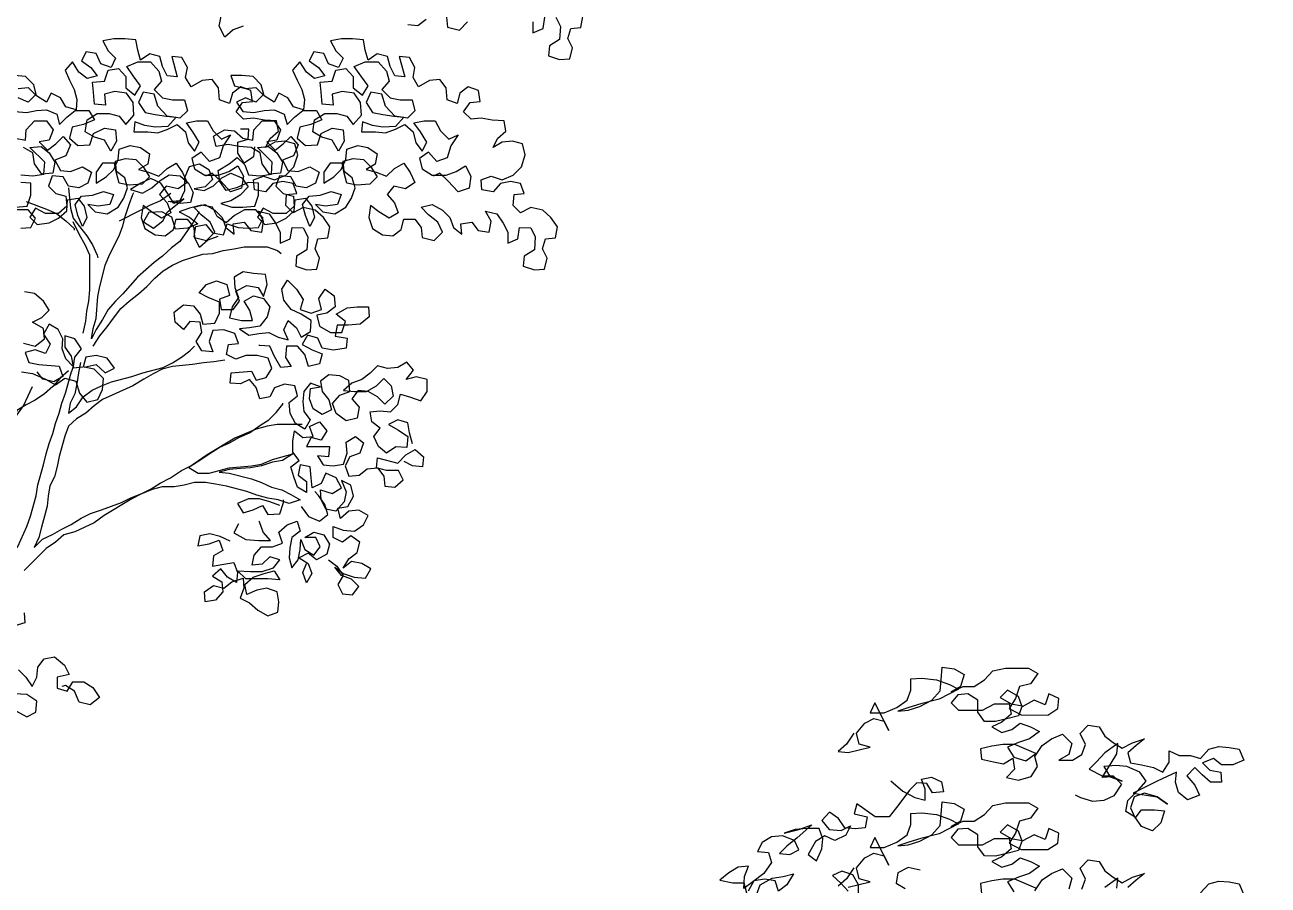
# Model space of a CAD drawing. Header units: inches. Extents: x 350994 to 353538, y 1581369 to 1583842.
# Drawn here: x 351500.282 to 351502.484, y 1583578.015 to 1583579.538 of the extents above; entities that cross this region are included whole.
import ezdxf

# ---------------------------------------------------------------- set-up
doc = ezdxf.new("R2010")
doc.units = ezdxf.units.IN
doc.header["$MEASUREMENT"] = 0
doc.linetypes.add('1', pattern=[0])
doc.layers.add('FOREST', color=96, linetype='Continuous')
doc.layers.add('TREE', color=81, linetype='1')

# ---------------------------------------------------------------- blocks, each defined once
blk = doc.blocks.new('TREE_4')
at = {"color": 94}
for points in [[(-470, 8776.1), (-493.2, 8741.5), (-519.3, 8718.4), (-487.5, 8715.4), (-418, 8732.7), (-452.7, 8741.4), (-461.4, 8776.1), (-435.3, 8807.9), (-406.4, 8822.4), (-374.6, 8813.6), (-360.2, 8784.7), (-403.5, 8871.5), (-417.9, 8839.7), (-374.6, 8839.7), (-334.1, 8857), (-302.3, 8880.1), (-290.7, 8911.9), (-290.6, 8946.6), (-255.9, 8949.4), (-209.7, 8943.6), (-169.2, 8929.1), (-140.3, 8914.6), (-201.1, 8882.9), (-258.9, 8868.5), (-296.5, 8856.9), (-331.2, 8845.4), (-299.4, 8848.3), (-261.8, 8859.8), (-224.2, 8880), (-198.1, 8908.9), (-195.2, 8943.6), (-192.3, 8984.1), (-154.7, 8978.3), (-122.9, 8960.9), (-134.5, 8923.3), (-163.5, 8906), (-125.8, 8923.3), (-91.2, 8923.3), (-59.3, 8943.5), (-33.3, 8972.4), (7.2, 8981), (79.5, 8980.9), (108.4, 8963.6), (85.2, 8931.8), (50.5, 8923.1), (38.9, 8885.6), (18.7, 8853.8), (56.2, 8833.5), (140.1, 8833.4), (171.9, 8853.6), (174.8, 8885.4), (143, 8899.9), (131.4, 8865.2), (96.7, 8879.7), (59.1, 8859.5), (47.6, 8891.3), (12.9, 8911.6), (-10.2, 8888.5), (24.4, 8868.2), (59.1, 8862.4), (47.5, 8830.6), (15.7, 8822), (-24.8, 8813.3), (-59.4, 8813.4), (-79.7, 8842.3), (-79.6, 8879.9), (-111.4, 8900.1), (-143.2, 8897.3), (-163.5, 8871.3), (-140.4, 8848.1), (-65.2, 8848.1), (-27.6, 8868.3), (18.7, 8868.2), (24.4, 8836.4), (-4.5, 8810.4), (-36.3, 8796), (-4.5, 8778.6), (27.3, 8787.3), (53.3, 8807.5), (85.1, 8795.9), (114, 8781.4), (82.2, 8758.3), (47.5, 8746.8), (12.8, 8732.3), (33, 8700.5), (70.5, 8688.9), (102.4, 8712), (35.9, 8741), (-1.7, 8741), (-36.4, 8735.3), (-71.1, 8726.6), (-68.2, 8694.8), (-30.7, 8686.1), (1.1, 8680.3), (30.1, 8697.6), (35.8, 8662.9), (9.8, 8636.9), (47.4, 8628.2), (87.8, 8639.7), (108.1, 8671.5), (99.5, 8703.3), (122.6, 8738), (151.6, 8758.2), (186.3, 8772.7), (215.2, 8743.7), (206.5, 8709), (174.6, 8691.7), (218, 8691.7), (246.9, 8709), (258.5, 8740.8), (241.2, 8775.5), (267.3, 8801.5), (301.9, 8795.7), (319.3, 8766.8), (345.3, 8746.5), (374.2, 8729.1), (406, 8746.4), (443.6, 8758), (417.5, 8737.7), (391.5, 8714.6), (400.1, 8682.8), (434.8, 8677), (472.4, 8668.3), (501.3, 8653.8), (521.6, 8685.6), (521.6, 8720.3), (553.4, 8705.8), (588.1, 8705.8), (619.9, 8697.1), (645.9, 8726), (677.8, 8734.6), (709.6, 8731.7), (741.4, 8725.9), (755.8, 8691.2), (721.1, 8676.8), (686.4, 8676.8), (660.4, 8697), (625.7, 8682.6), (648.8, 8659.5), (683.5, 8653.7), (686.3, 8621.9), (651.6, 8621.9), (625.6, 8645), (602.5, 8668.2), (576.5, 8642.2), (602.5, 8613.3), (616.9, 8581.4), (579.3, 8567), (550.4, 8590.2), (541.8, 8622), (544.7, 8653.8), (483.9, 8624.9), (408.7, 8587.4), (449.2, 8581.6), (483.9, 8575.8), (515.7, 8552.6), (483.9, 8575.8), (443.4, 8587.4), (411.6, 8575.8), (400, 8541.2), (414.4, 8509.3), (434.7, 8535.3), (475.2, 8535.3), (507, 8532.4), (495.4, 8494.8), (469.3, 8468.8), (434.7, 8483.3), (414.4, 8512.2), (385.6, 8529.6), (391.4, 8564.3), (426.1, 8599), (449.2, 8625), (429, 8653.9), (388.6, 8671.3), (353.9, 8674.2), (316.3, 8671.3), (336.5, 8639.5), (374.1, 8625), (342.3, 8639.5), (310.5, 8636.7), (336.5, 8677.1), (356.8, 8711.8), (359.7, 8743.6), (319.2, 8714.7), (293.2, 8685.8), (270, 8662.7), (310.5, 8642.4), (345.2, 8642.4), (371.2, 8616.4), (348, 8578.8), (316.2, 8564.4), (281.5, 8561.5), (243.9, 8573.1), (226.6, 8581.8)], [(-352.9, 8626.4), (-315.4, 8594.5), (-277.8, 8574.3), (-246, 8565.6), (-246, 8600.3), (-257.5, 8632.1), (-225.7, 8637.8), (-193.9, 8623.3), (-188.2, 8591.5), (-222.9, 8588.7), (-240.2, 8617.6), (-272, 8620.5), (-295.1, 8597.4), (-315.4, 8568.5), (-335.7, 8542.5), (-358.8, 8513.6), (-402.2, 8513.7), (-460, 8554.2), (-468.7, 8522.4), (-428.2, 8513.7), (-434, 8479), (-465.8, 8476.1), (-497.6, 8479), (-517.8, 8508), (-546.7, 8528.2), (-569.9, 8502.2), (-546.8, 8473.3), (-509.2, 8470.4), (-480.3, 8484.8), (-494.8, 8455.9), (-529.5, 8438.6), (-561.3, 8453.1), (-590.2, 8435.8), (-613.4, 8395.3), (-587.4, 8375), (-570, 8412.6), (-567.1, 8444.4), (-578.6, 8476.2), (-616.2, 8476.3), (-653.8, 8473.4), (-688.5, 8461.9), (-642.2, 8473.4), (-601.7, 8487.8), (-648, 8447.4), (-679.8, 8421.4), (-703, 8398.3), (-671.2, 8395.4), (-642.3, 8409.8), (-656.7, 8438.7), (-694.3, 8453.2), (-729, 8450.3), (-757.9, 8433), (-772.4, 8404.1), (-737.7, 8401.2), (-729, 8369.4), (-752.2, 8334.7), (-786.9, 8308.7), (-815.9, 8288.5), (-812.9, 8326.1), (-801.3, 8357.9), (-833.1, 8355), (-862.1, 8337.7), (-891, 8314.6), (-850.5, 8305.9), (-815.8, 8305.9), (-807.2, 8274.1)], [(-775.4, 8268.2), (-763.8, 8300), (-726.2, 8320.2), (-691.5, 8326), (-659.7, 8334.6), (-680, 8300), (-706, 8279.7), (-717.5, 8311.6), (-749.3, 8317.4), (-784, 8311.6), (-801.4, 8279.8)], [(-470, 8353), (-493.2, 8318.3), (-519.3, 8295.2)], [(-487.5, 8292.3), (-418, 8309.5), (-452.7, 8318.2), (-461.4, 8352.9), (-435.3, 8384.7), (-406.4, 8399.2), (-374.6, 8390.5), (-360.2, 8361.5), (-403.5, 8448.3), (-417.9, 8416.5), (-374.6, 8416.5), (-334.1, 8433.8), (-302.3, 8456.9), (-290.7, 8488.7), (-290.6, 8523.4), (-255.9, 8526.2), (-209.7, 8520.4), (-169.2, 8505.9), (-140.3, 8491.4), (-201.1, 8459.7), (-258.9, 8445.3), (-296.5, 8433.8), (-331.2, 8422.2), (-299.4, 8425.1), (-261.8, 8436.6), (-224.2, 8456.8), (-198.1, 8485.7), (-195.2, 8520.4), (-192.3, 8560.9), (-154.7, 8555.1), (-122.9, 8537.7), (-134.5, 8500.1), (-163.5, 8482.8), (-125.8, 8500.1), (-91.2, 8500.1), (-59.3, 8520.3), (-33.3, 8549.2), (7.2, 8557.8), (79.5, 8557.7), (108.4, 8540.4), (85.2, 8508.6), (50.5, 8499.9), (38.9, 8462.4), (18.7, 8430.6), (56.2, 8410.3), (140.1, 8410.2), (171.9, 8430.4), (174.8, 8462.2), (143, 8476.7), (131.4, 8442), (96.7, 8456.5), (59.1, 8436.3), (47.6, 8468.1), (12.9, 8488.4), (-10.2, 8465.3), (24.4, 8445), (59.1, 8439.2), (47.5, 8407.4), (15.7, 8398.8), (-24.8, 8390.1), (-59.4, 8390.2), (-79.7, 8419.1), (-79.6, 8456.7), (-111.4, 8477), (-143.2, 8474.1), (-163.5, 8448.1), (-140.4, 8424.9), (-65.2, 8424.9), (-27.6, 8445.1), (18.7, 8445), (24.4, 8413.2), (-4.5, 8387.2), (-36.3, 8372.8), (-4.5, 8355.4), (27.3, 8364.1), (53.3, 8384.3), (85.1, 8372.7), (114, 8358.2), (82.2, 8335.1), (47.5, 8323.6), (12.8, 8309.1), (33, 8277.3)], [(102.4, 8288.8), (35.9, 8317.8), (-1.7, 8317.8), (-36.4, 8312.1), (-71.1, 8303.4), (-68.2, 8271.6)], [(99.5, 8280.2), (122.6, 8314.8), (151.6, 8335), (186.3, 8349.5), (215.2, 8320.5), (206.5, 8285.8)], [(246.9, 8285.8), (258.5, 8317.6), (241.2, 8352.3), (267.3, 8378.3), (301.9, 8372.5), (319.3, 8343.6), (345.3, 8323.3), (374.2, 8305.9), (406, 8323.2), (443.6, 8334.8), (417.5, 8314.6), (391.5, 8291.5)], [(619.9, 8273.9), (645.9, 8302.8), (677.8, 8311.4), (709.6, 8308.5), (741.4, 8302.7), (755.8, 8268)], [(356.8, 8288.6), (359.7, 8320.4), (319.2, 8291.5)], [(-261.6, 8345.6), (-299.2, 8354.3), (-331, 8337), (-336.9, 8305.2), (-308, 8287.8)], [(-455.4, 8261.9), (-455.4, 8299.5), (-472.7, 8331.3), (-507.4, 8342.9), (-536.3, 8328.5), (-510.3, 8305.3), (-487.2, 8279.3)], [(1490.8, 6476.1), (1458.9, 6464.5), (1432.9, 6441.4), (1415.6, 6476.1), (1421.4, 6507.9)], [(2008.3, 6481.4), (2040.1, 6478.5), (2066.1, 6498.7)], [(2129.8, 6504.4), (2132.6, 6472.6), (2170.2, 6463.9), (2196.2, 6489.9)], [(2401.5, 6489.7), (2401.5, 6455), (2433.3, 6469.4), (2439.1, 6504.1)], [(2473.8, 6504.1), (2488.3, 6475.2), (2485.3, 6434.7), (2453.5, 6414.5), (2450.6, 6382.7), (2485.3, 6371.1), (2517.1, 6373.9), (2525.8, 6408.6), (2511.4, 6437.5), (2520.1, 6469.3), (2551.9, 6472.2), (2557.7, 6506.9)], [(791.4, 5840.8), (823.2, 5843.6), (837.7, 5872.5), (814.6, 5898.6), (779.9, 5898.6)], [(774.1, 5907.3), (811.7, 5910.1), (823.3, 5944.8), (823.3, 5982.4), (791.5, 5985.3)], [(791.5, 6008.5), (829.1, 6005.5), (863.8, 6011.3), (866.8, 6048.9), (820.5, 6095.2), (855.2, 6098), (881.2, 6077.8), (898.6, 6048.8), (892.7, 6014.2), (858, 6011.3), (834.9, 6043.1), (829.2, 6077.8), (800.3, 6095.2)], [(774.3, 6124.1), (806.1, 6118.3), (809, 6150.1), (835.1, 6179), (872.7, 6179), (892.9, 6150), (881.3, 6118.2), (849.5, 6112.5), (875.5, 6086.4), (901.5, 6106.7), (924.7, 6129.8), (947.8, 6103.7), (933.3, 6069), (898.6, 6054.6), (915.9, 6022.8), (947.7, 6019.9), (985.3, 6034.3), (1014.2, 6016.9), (1002.6, 5982.2), (973.7, 5967.8), (941.9, 5973.6), (924.5, 6002.6), (889.8, 6005.5), (878.3, 5973.7), (901.4, 5950.5), (933.2, 5941.8), (936, 5910), (910, 5886.9), (869.5, 5887), (837.7, 5904.3), (820.3, 5875.4), (843.4, 5852.3), (881, 5858), (910, 5872.5), (936, 5895.6), (938.9, 5930.3), (970.7, 5936), (991, 5910), (999.6, 5875.3), (985.1, 5846.4), (970.7, 5881.1), (962, 5915.8), (982.3, 5941.8), (1017, 5944.6), (1051.7, 5956.2), (1083.5, 5947.5), (1071.9, 5915.7), (1034.3, 5909.9), (1002.5, 5915.7), (1025.6, 5892.6), (1063.2, 5886.8), (1097.9, 5907), (1115.3, 5935.9), (1126.9, 5967.7), (1118.3, 5999.5), (1092.3, 6019.8), (1089.4, 6051.6), (1121.2, 6060.2), (1153, 6057.3), (1176.1, 6034.1), (1196.3, 6002.3), (1173.2, 5979.2), (1132.7, 5976.3), (1100.9, 5982.2), (1092.2, 6014), (1086.5, 6045.8), (1048.9, 6045.8), (1028.6, 6016.9), (1028.6, 5982.2), (1060.4, 6002.4), (1083.6, 6025.5), (1098.1, 6057.3), (1101, 6089.1), (1135.7, 6100.7), (1167.5, 6094.9), (1196.4, 6074.6), (1190.6, 6042.8), (1161.6, 6025.5), (1193.4, 6016.8), (1225.2, 6005.2), (1251.3, 6028.3), (1280.2, 6045.6), (1300.4, 6016.7), (1314.9, 5984.9), (1285.9, 5964.6), (1248.3, 5973.3), (1228.1, 5947.3), (1251.2, 5921.3), (1262.7, 5889.5), (1233.8, 5872.2), (1202, 5892.4), (1176, 5912.7), (1170.2, 5875.1), (1181.7, 5840.4), (1213.5, 5820.1), (1245.3, 5817.2), (1271.3, 5837.4), (1280, 5869.2), (1314.7, 5869.2), (1335, 5843.2), (1337.8, 5811.4), (1375.4, 5802.6), (1401.4, 5828.6), (1387, 5860.5), (1358.1, 5883.6), (1335, 5906.8), (1369.7, 5915.4), (1401.5, 5898), (1424.6, 5874.9), (1436.2, 5843.1), (1462.2, 5822.8), (1459.3, 5854.6), (1494, 5860.4), (1514.2, 5834.3), (1548.9, 5828.5), (1554.7, 5863.2), (1537.4, 5895), (1572.1, 5886.3), (1592.3, 5857.4), (1606.7, 5828.5), (1606.7, 5793.8), (1638.5, 5808.2), (1644.3, 5842.9), (1679, 5842.8), (1693.5, 5813.9), (1690.5, 5773.4), (1658.7, 5753.2), (1655.8, 5721.4), (1690.5, 5709.8), (1722.3, 5712.7), (1731, 5747.4), (1716.6, 5776.3), (1725.3, 5808.1), (1757.1, 5811), (1762.9, 5845.7), (1742.7, 5874.6), (1716.7, 5897.7), (1679.1, 5906.5), (1647.3, 5889.1), (1624.2, 5912.3), (1627.1, 5947), (1658.9, 5949.8), (1647.3, 5981.7), (1615.5, 5987.5), (1583.7, 5981.7), (1560.6, 5955.7), (1525.9, 5961.5), (1523, 5993.3), (1554.8, 6004.9), (1589.5, 5993.3), (1624.2, 6007.7), (1650.3, 6033.7), (1661.9, 6071.3), (1653.2, 6106), (1621.4, 6114.7), (1589.6, 6111.8), (1560.7, 6094.5), (1575.2, 6123.4), (1601.2, 6146.5), (1595.5, 6178.3), (1557.9, 6181.2), (1523.2, 6187.1), (1491.4, 6184.2), (1468.3, 6207.3), (1488.6, 6236.2), (1520.4, 6239.1), (1514.6, 6273.8), (1482.8, 6285.4), (1456.8, 6265.2), (1448.1, 6233.4), (1416.3, 6245), (1413.4, 6282.6), (1393.2, 6308.6), (1361.4, 6305.7), (1326.7, 6285.5), (1309.4, 6314.5), (1315.2, 6346.3), (1297.9, 6378.1), (1266.1, 6381), (1283.4, 6317.4), (1251.5, 6320.3), (1237.1, 6349.2), (1228.5, 6381), (1196.7, 6389.7), (1167.7, 6369.5), (1159.1, 6401.3), (1153.3, 6433.2), (1118.7, 6436.1), (1084, 6436.1), (1049.3, 6430.4), (1066.6, 6398.5), (1089.7, 6375.4), (1075.2, 6346.5), (1043.4, 6358.1), (1029, 6389.9), (997.2, 6395.7), (982.7, 6366.8), (1011.6, 6346.5), (1031.8, 6320.5), (1000, 6311.9), (974, 6332.1), (953.8, 6363.9), (930.6, 6337.9), (945.1, 6306.1), (959.5, 6277.2), (968.1, 6245.4), (965.2, 6213.6), (933.4, 6222.3), (916.1, 6251.2), (887.2, 6265.7), (872.7, 6236.8), (840.9, 6257.1), (832.3, 6291.8), (806.3, 6317.8), (771.6, 6320.7)], [(783.1, 6280.3), (814.9, 6283.1), (838, 6260), (814.9, 6236.9), (783.1, 6251.3)], [(774.4, 6208), (809.1, 6205.1), (840.9, 6210.8), (872.7, 6213.7), (904.5, 6199.2), (913.1, 6167.4), (936.3, 6190.5), (962.3, 6210.7), (1005.7, 6210.7), (1023, 6181.7), (988.3, 6167.3), (953.6, 6158.7), (944.9, 6124), (970.9, 6100.8), (1008.5, 6103.7), (1020.1, 6138.4), (1054.8, 6155.7), (1089.5, 6149.9), (1092.3, 6115.2), (1075, 6083.4), (1054.8, 6118.1), (1023, 6126.8), (994.1, 6144.2), (999.9, 6181.7), (1031.7, 6202), (1069.3, 6201.9), (1101.1, 6193.2), (1121.3, 6167.2), (1147.3, 6196.1), (1144.5, 6236.6), (1124.3, 6265.5), (1086.7, 6271.3), (1054.9, 6262.7), (1057.7, 6228), (1023.1, 6230.9), (1020.2, 6268.5), (1017.3, 6300.3), (1054.9, 6303.1), (1066.5, 6337.8), (1098.3, 6343.6), (1121.4, 6317.5), (1121.4, 6282.8), (1150.3, 6259.7), (1167.7, 6288.6), (1144.6, 6320.4), (1124.4, 6349.3), (1159.1, 6363.8), (1199.5, 6363.7), (1225.5, 6334.8), (1234.2, 6303), (1211, 6277), (1237, 6250.9), (1268.8, 6245.1), (1306.4, 6245.1), (1315.1, 6210.4), (1291.9, 6187.3), (1251.4, 6193.1), (1222.5, 6224.9), (1211, 6262.5), (1176.3, 6268.3), (1161.8, 6236.5), (1182.1, 6204.7), (1213.9, 6198.9), (1248.5, 6193.1), (1280.3, 6190.2), (1254.3, 6161.3), (1213.8, 6158.4), (1182, 6164.2), (1150.2, 6175.8), (1147.3, 6144), (1190.7, 6144), (1222.5, 6141.1), (1254.3, 6152.6), (1283.2, 6167), (1309.2, 6143.9), (1317.9, 6109.2), (1338.1, 6083.1), (1352.6, 6112), (1332.3, 6143.9), (1312.1, 6172.8), (1343.9, 6178.5), (1378.6, 6178.5), (1396, 6146.7), (1422, 6120.6), (1450.9, 6135.1), (1427.7, 6100.4), (1416.1, 6062.8), (1384.3, 6051.3), (1358.3, 6080.2), (1329.4, 6060), (1338, 6028.2), (1369.8, 6007.9), (1413.2, 6007.9), (1445, 6019.4), (1473.9, 6036.7), (1491.2, 6004.9), (1485.4, 5967.3), (1450.7, 5955.8), (1418.9, 5990.5), (1392.9, 6013.7), (1372.7, 6005)], [(1411.3, 5814.8), (1379.5, 5803.3), (1353.4, 5780.2), (1336.1, 5814.9), (1341.9, 5846.7), (1373.7, 5852.5), (1393.9, 5826.4), (1428.6, 5820.6), (1440.2, 5855.3), (1474.9, 5843.7), (1506.7, 5840.8), (1538.5, 5843.6), (1553, 5872.5), (1529.9, 5898.6), (1495.2, 5898.6), (1463.4, 5881.3), (1437.3, 5858.2), (1408.4, 5878.4), (1394, 5907.4), (1359.3, 5913.2), (1321.7, 5904.5), (1289.9, 5893), (1321.7, 5875.6), (1347.7, 5855.4), (1315.9, 5840.9), (1278.3, 5838.1), (1266.8, 5875.7), (1235, 5893.1), (1194.5, 5890.2), (1177.1, 5861.3), (1208.9, 5841), (1237.8, 5864.1), (1252.3, 5893), (1304.4, 5933.5), (1272.6, 5919), (1255.3, 5948), (1232.2, 5982.7), (1200.4, 5997.2), (1168.6, 5982.7), (1136.7, 5962.5), (1174.3, 5950.9), (1203.2, 5968.3), (1229.3, 5991.4), (1258.2, 6008.7), (1292.9, 6005.8), (1318.9, 5982.6), (1333.3, 5953.7), (1324.6, 5921.9), (1292.8, 5919), (1255.2, 5924.8), (1292.8, 5927.7), (1307.3, 5959.5), (1307.4, 6000), (1321.8, 6034.7), (1353.7, 6043.3), (1382.6, 6025.9), (1394.1, 5994.1), (1370.9, 5971), (1336.2, 5965.2), (1368, 5959.4), (1397, 5973.9), (1423, 5999.9), (1451.9, 6014.3), (1486.6, 5999.8), (1506.8, 5970.9), (1480.8, 5944.9), (1451.9, 5927.6), (1420, 5918.9), (1454.7, 5907.3), (1489.4, 5907.3), (1527, 5910.1), (1538.6, 5944.8), (1538.6, 5982.4), (1506.8, 5985.3), (1469.2, 5968), (1437.4, 5959.4), (1417.2, 5988.3), (1411.5, 6023), (1446.2, 6043.2), (1472.2, 6063.4), (1495.3, 6040.3), (1506.9, 6008.5), (1544.5, 6005.5), (1579.2, 6011.3), (1582.1, 6048.9), (1535.9, 6095.2), (1570.6, 6098), (1596.6, 6077.8), (1613.9, 6048.8), (1608.1, 6014.2), (1573.4, 6011.3), (1550.3, 6043.1), (1544.5, 6077.8), (1515.6, 6095.2), (1478, 6098.1), (1443.3, 6103.9), (1405.8, 6098.2), (1397.1, 6130), (1431.8, 6150.2), (1463.6, 6147.3), (1489.6, 6124.1), (1521.4, 6118.3), (1524.3, 6150.1), (1550.4, 6179), (1588, 6179), (1608.2, 6150), (1596.6, 6118.2), (1564.8, 6112.5), (1590.8, 6086.4), (1616.8, 6106.7), (1640, 6129.8), (1663.1, 6103.7), (1648.6, 6069), (1613.9, 6054.6), (1631.2, 6022.8), (1663, 6019.9), (1700.6, 6034.3), (1729.5, 6016.9), (1717.9, 5982.2), (1689, 5967.8), (1657.2, 5973.6), (1639.9, 6002.6), (1605.2, 6005.5), (1593.6, 5973.7), (1616.7, 5950.5), (1648.5, 5941.8), (1651.3, 5910), (1625.3, 5886.9), (1584.8, 5887), (1553, 5904.3), (1535.7, 5875.4), (1558.8, 5852.3), (1596.4, 5858), (1625.3, 5872.5), (1651.3, 5895.6), (1654.3, 5930.3), (1686.1, 5936), (1706.3, 5910), (1714.9, 5875.3), (1700.4, 5846.4), (1686, 5881.1), (1677.4, 5915.8), (1697.6, 5941.8), (1732.3, 5944.6), (1767, 5956.2), (1798.8, 5947.5), (1787.2, 5915.7), (1749.6, 5909.9), (1717.8, 5915.7), (1741, 5892.6), (1778.5, 5886.8), (1813.3, 5907), (1830.6, 5935.9), (1842.2, 5967.7), (1833.6, 5999.5), (1807.6, 6019.8), (1804.7, 6051.6), (1836.5, 6060.2), (1868.3, 6057.3), (1891.4, 6034.1), (1911.6, 6002.3), (1888.5, 5979.2), (1848, 5976.3), (1816.2, 5982.2), (1807.6, 6014), (1801.8, 6045.8), (1764.2, 6045.8), (1744, 6016.9), (1743.9, 5982.2), (1775.8, 6002.4), (1798.9, 6025.5), (1813.4, 6057.3), (1816.3, 6089.1), (1851, 6100.7), (1882.8, 6094.9), (1911.7, 6074.6), (1905.9, 6042.8), (1877, 6025.5), (1908.8, 6016.8), (1940.6, 6005.2), (1966.6, 6028.3), (1995.5, 6045.6), (2015.7, 6016.7), (2030.2, 5984.9), (2001.2, 5964.6), (1963.7, 5973.3), (1943.4, 5947.3), (1966.5, 5921.3), (1978, 5889.5), (1949.1, 5872.2), (1917.3, 5892.4), (1891.3, 5912.7), (1885.5, 5875.1), (1897, 5840.4), (1928.8, 5820.1), (1960.6, 5817.2), (1986.7, 5837.4), (1995.4, 5869.2), (2030.1, 5869.2), (2050.3, 5843.2), (2053.1, 5811.4), (2090.7, 5802.6), (2116.8, 5828.6), (2102.3, 5860.5), (2073.4, 5883.6), (2050.3, 5906.8), (2085, 5915.4), (2116.8, 5898), (2139.9, 5874.9), (2151.5, 5843.1), (2177.5, 5822.8), (2174.6, 5854.6), (2209.3, 5860.4), (2229.5, 5834.3), (2264.2, 5828.5), (2270, 5863.2), (2252.7, 5895), (2287.4, 5886.3), (2307.6, 5857.4), (2322, 5828.5), (2322, 5793.8), (2353.8, 5808.2), (2359.6, 5842.9), (2394.3, 5842.8), (2408.8, 5813.9), (2405.8, 5773.4), (2374, 5753.2), (2371.1, 5721.4), (2405.8, 5709.8), (2437.6, 5712.7), (2446.3, 5747.4), (2431.9, 5776.3), (2440.6, 5808.1), (2472.4, 5811), (2478.2, 5845.7), (2458, 5874.6), (2432, 5897.7), (2394.4, 5906.5), (2362.6, 5889.1), (2339.5, 5912.3), (2342.4, 5947), (2374.2, 5949.8), (2362.7, 5981.7), (2330.9, 5987.5), (2299.1, 5981.7), (2275.9, 5955.7), (2241.2, 5961.5), (2238.4, 5993.3), (2270.2, 6004.9), (2304.9, 5993.3), (2339.6, 6007.7), (2365.6, 6033.7), (2377.2, 6071.3), (2368.6, 6106), (2336.8, 6114.7), (2305, 6111.8), (2276, 6094.5), (2290.5, 6123.4), (2316.6, 6146.5), (2310.8, 6178.3), (2273.2, 6181.2), (2238.5, 6187.1), (2206.7, 6184.2), (2183.6, 6207.3), (2203.9, 6236.2), (2235.7, 6239.1), (2229.9, 6273.8), (2198.1, 6285.4), (2172.1, 6265.2), (2163.4, 6233.4), (2131.6, 6245), (2128.7, 6282.6), (2108.5, 6308.6), (2076.7, 6305.7), (2042, 6285.5), (2024.7, 6314.5), (2030.5, 6346.3), (2013.2, 6378.1), (1981.4, 6381), (1998.7, 6317.4), (1966.9, 6320.3), (1952.4, 6349.2), (1943.8, 6381), (1912, 6389.7), (1883.1, 6369.5), (1874.4, 6401.3), (1868.7, 6433.2), (1834, 6436.1), (1799.3, 6436.1), (1764.6, 6430.4), (1781.9, 6398.5), (1805, 6375.4), (1790.5, 6346.5), (1758.7, 6358.1), (1744.3, 6389.9), (1712.5, 6395.7), (1698, 6366.8), (1726.9, 6346.5), (1747.1, 6320.5), (1715.3, 6311.9), (1689.3, 6332.1), (1669.1, 6363.9), (1646, 6337.9), (1660.4, 6306.1), (1674.8, 6277.2), (1683.5, 6245.4), (1680.5, 6213.6), (1648.7, 6222.3), (1631.4, 6251.2), (1602.5, 6265.7), (1588, 6236.8), (1556.2, 6257.1), (1547.6, 6291.8), (1521.6, 6317.8), (1486.9, 6320.7), (1452.2, 6320.8), (1463.8, 6289), (1498.4, 6280.3), (1530.2, 6283.1), (1553.4, 6260), (1530.2, 6236.9), (1498.4, 6251.3), (1469.5, 6236.9), (1489.7, 6208), (1524.4, 6205.1), (1556.2, 6210.8), (1588, 6213.7), (1619.8, 6199.2), (1628.4, 6167.4), (1651.6, 6190.5), (1677.6, 6210.7), (1721, 6210.7), (1738.3, 6181.7), (1703.6, 6167.3), (1668.9, 6158.7), (1660.2, 6124), (1686.2, 6100.8), (1723.8, 6103.7), (1735.4, 6138.4), (1770.1, 6155.7), (1804.8, 6149.9), (1807.7, 6115.2), (1790.3, 6083.4), (1770.1, 6118.1), (1738.3, 6126.8), (1709.4, 6144.2), (1715.2, 6181.7), (1747, 6202), (1784.6, 6201.9), (1816.4, 6193.2), (1836.6, 6167.2), (1862.7, 6196.1), (1859.8, 6236.6), (1839.6, 6265.5), (1802, 6271.3), (1770.2, 6262.7), (1773.1, 6228), (1738.4, 6230.9), (1735.5, 6268.5), (1732.7, 6300.3), (1770.2, 6303.1), (1781.8, 6337.8), (1813.7, 6343.6), (1836.8, 6317.5), (1836.7, 6282.8), (1865.6, 6259.7), (1883, 6288.6), (1859.9, 6320.4), (1839.7, 6349.3), (1874.4, 6363.8), (1914.9, 6363.7), (1940.9, 6334.8), (1949.5, 6303), (1926.4, 6277), (1952.3, 6250.9), (1984.1, 6245.1), (2021.7, 6245.1), (2030.4, 6210.4), (2007.2, 6187.3), (1966.8, 6193.1), (1937.9, 6224.9), (1926.3, 6262.5), (1891.6, 6268.3), (1877.2, 6236.5), (1897.4, 6204.7), (1929.2, 6198.9), (1963.9, 6193.1), (1995.7, 6190.2), (1969.6, 6161.3), (1929.1, 6158.4), (1897.3, 6164.2), (1865.5, 6175.8), (1862.6, 6144), (1906, 6144), (1937.8, 6141.1), (1969.6, 6152.6), (1998.5, 6167), (2024.5, 6143.9), (2033.2, 6109.2), (2053.4, 6083.1), (2067.9, 6112), (2047.7, 6143.9), (2027.5, 6172.8), (2059.3, 6178.5), (2094, 6178.5), (2111.3, 6146.7), (2137.3, 6120.6), (2166.2, 6135.1), (2143, 6100.4), (2131.4, 6062.8), (2099.6, 6051.3), (2073.6, 6080.2), (2044.7, 6060), (2053.3, 6028.2), (2085.1, 6007.9), (2128.5, 6007.9), (2160.3, 6019.4), (2189.2, 6036.7), (2206.6, 6004.9), (2200.7, 5967.3), (2166, 5955.8), (2134.3, 5990.5), (2108.3, 6013.7), (2088, 6005)], [(1526, 6097.4), (1523.1, 6065.6), (1494.2, 6045.4), (1474, 6077.2), (1474, 6111.9), (1505.8, 6120.6), (1508.7, 6152.4), (1482.7, 6152.4)], [(941.9, 5967.8), (947.6, 5904.2), (956.2, 5872.4), (976.4, 5846.4), (999.5, 5817.4), (1016.9, 5788.5), (1031.3, 5756.7), (1034.2, 5748)], [(1352.4, 5892.3), (1332.1, 5857.6), (1291.6, 5799.8), (1265.5, 5779.6), (1236.6, 5753.6), (1210.5, 5733.4), (1158.4, 5687.2), (1112.1, 5635.2), (1089, 5612.1), (1065.8, 5586.1), (1048.5, 5554.3), (1028.2, 5522.5), (1013.7, 5493.6), (1019.5, 5525.4), (1028.2, 5557.2), (1034.1, 5626.6), (1039.9, 5658.4), (1048.6, 5690.2), (1057.3, 5724.9), (1071.8, 5759.6), (1100.7, 5817.4), (1112.3, 5849.1), (1121, 5880.9), (1132.6, 5915.6), (1144.2, 5947.4), (1147.1, 5953.2)], [(1262.8, 5950.2), (1230.9, 5927.1), (1196.2, 5912.7), (1164.4, 5895.4), (1100.8, 5863.6)], [(808.8, 5924.6), (872.4, 5901.4), (904.2, 5886.9), (933.1, 5863.8), (959.1, 5840.6), (959.1, 5834.8)], [(987.7, 5511), (996.4, 5548.6), (999.3, 5580.4), (1005.1, 5612.2), (1008.1, 5646.9), (1008.2, 5756.7), (993.7, 5788.5), (976.4, 5820.4), (956.2, 5860.9)], [(1019.5, 5470.5), (1039.7, 5502.3), (1062.9, 5531.1), (1086.1, 5562.9), (1106.3, 5588.9), (1132.4, 5612), (1161.3, 5635.1), (1187.3, 5658.3), (1213.4, 5684.2), (1239.4, 5707.4), (1268.4, 5724.7), (1300.2, 5739.1), (1332, 5750.6), (1363.8, 5759.3), (1395.6, 5762.1), (1427.4, 5770.8), (1462.1, 5776.5), (1493.9, 5782.3), (1566.2, 5782.2), (1598, 5770.6), (1609.6, 5762)], [(2022.5, 5163.1), (2013.8, 5197.8), (2008.1, 5229.6), (1976.3, 5238.3), (1947.3, 5223.9), (1979.1, 5206.5), (2008, 5186.2), (2005.1, 5151.5), (1970.4, 5154.4), (1941.5, 5134.2), (1915.5, 5154.5), (1901.1, 5186.3), (1921.3, 5212.3), (1895.3, 5232.6), (1889.6, 5264.4), (1921.4, 5267.3), (1953.2, 5264.3), (1976.3, 5287.4), (1985, 5319.2), (2016.8, 5310.5), (2048.6, 5298.9), (2068.9, 5327.8), (2068.9, 5365.4), (2034.2, 5374.1), (2002.4, 5365.5), (2025.6, 5394.4), (2005.4, 5420.4), (1976.4, 5403.1), (1944.6, 5400.2), (1912.8, 5408.9), (1889.7, 5385.8), (1863.6, 5365.6), (1831.8, 5354.1), (1805.8, 5331), (1840.5, 5328), (1878.1, 5328), (1909.9, 5345.3), (1933, 5368.4), (1956.1, 5345.3), (1961.9, 5313.5), (1935.8, 5287.5), (1912.7, 5310.6), (1883.8, 5328), (1852, 5330.9), (1831.8, 5304.9), (1854.9, 5278.9), (1849.1, 5244.2), (1814.4, 5235.5), (1782.6, 5258.7), (1771, 5290.5), (1794.2, 5316.5), (1826, 5328.1), (1823.1, 5362.8), (1794.3, 5377.2), (1759.6, 5380.2), (1733.5, 5359.9), (1739.3, 5328.1), (1759.5, 5302.1), (1768.1, 5270.3), (1739.2, 5255.9), (1710.3, 5273.2), (1698.8, 5305), (1701.7, 5336.8), (1733.5, 5342.6), (1701.7, 5354.2), (1681.4, 5328.2), (1678.5, 5296.4), (1681.4, 5264.6), (1701.6, 5238.5), (1684.2, 5209.6), (1655.3, 5227), (1638, 5258.8), (1635.2, 5293.5), (1661.2, 5313.8), (1652.5, 5345.6), (1620.7, 5351.4), (1588.9, 5339.8), (1574.5, 5310.9), (1542.6, 5305.2), (1531.1, 5339.9), (1510.9, 5365.9), (1482, 5351.5), (1450.2, 5354.4), (1453.1, 5386.2), (1516.7, 5392), (1531.1, 5363), (1562.9, 5371.7), (1580.3, 5400.6), (1568.8, 5432.4), (1534.1, 5441.1), (1499.4, 5441.1), (1467.6, 5429.6), (1438.7, 5444.1), (1444.5, 5475.9), (1476.3, 5478.7), (1464.8, 5510.5), (1430.1, 5522.1), (1395.4, 5519.3), (1383.8, 5484.6), (1395.3, 5452.8), (1360.6, 5455.7), (1343.3, 5484.6), (1360.7, 5513.5), (1354.9, 5545.3), (1323.1, 5548.3), (1302.9, 5522.3), (1276.9, 5545.4), (1274, 5577.2), (1302.9, 5600.3), (1334.7, 5597.4), (1355, 5571.4), (1363.6, 5539.5), (1401.2, 5542.4), (1415.7, 5574.2), (1415.7, 5608.9), (1381, 5623.4), (1352.1, 5637.9), (1375.3, 5663.9), (1407.1, 5675.4), (1438.9, 5663.8), (1447.5, 5629.1), (1415.7, 5617.6), (1421.5, 5585.8), (1459.1, 5585.7), (1479.3, 5611.7), (1467.8, 5643.5), (1502.5, 5660.9), (1537.2, 5655), (1554.5, 5626.1), (1566.1, 5663.7), (1560.3, 5695.5), (1522.8, 5698.4), (1491, 5704.2), (1462, 5686.9), (1464.9, 5655.1), (1476.4, 5623.3), (1456.2, 5594.4), (1447.5, 5559.7), (1485, 5551), (1519.7, 5551), (1511.1, 5582.8), (1493.8, 5611.7), (1522.7, 5629), (1554.5, 5620.3), (1574.7, 5594.3), (1566, 5562.5), (1542.9, 5533.6), (1511, 5527.8), (1479.2, 5525), (1508.1, 5504.7), (1539.9, 5510.5), (1571.7, 5513.3), (1600.6, 5498.9), (1632.4, 5490.1), (1618, 5522), (1632.5, 5550.9), (1658.5, 5527.7), (1672.9, 5498.8), (1701.9, 5516.1), (1704.8, 5550.8), (1673, 5571.1), (1641.2, 5585.6), (1618.1, 5614.5), (1612.3, 5649.2), (1629.7, 5678.1), (1658.6, 5649.1), (1678.8, 5617.3), (1670.1, 5585.5), (1704.8, 5573.9), (1736.6, 5585.5), (1728, 5620.2), (1748.2, 5649.1), (1777.1, 5628.8), (1780, 5594.1), (1754, 5573.9), (1722.1, 5568.1), (1730.8, 5533.4), (1765.5, 5513.2), (1800.2, 5513.1), (1811.8, 5547.8), (1782.9, 5571), (1817.6, 5591.2), (1849.4, 5594), (1884.1, 5594), (1886.9, 5562.2), (1858, 5539.1), (1820.4, 5536.2), (1785.7, 5536.3), (1779.9, 5501.6), (1817.5, 5495.8), (1814.6, 5464), (1774.1, 5458.2), (1739.4, 5464), (1725, 5495.8), (1693.2, 5504.5), (1675.8, 5475.7), (1707.6, 5458.3), (1739.4, 5446.7), (1730.7, 5414.9), (1696, 5406.2), (1684.4, 5443.8), (1661.3, 5469.9), (1626.6, 5469.9), (1623.7, 5435.2), (1641, 5406.3), (1609.2, 5403.4), (1589, 5438.1), (1574.6, 5470), (1542.8, 5472.9), (1539.9, 5472.9)], [(799.7, 5479.3), (837.3, 5470.6), (866.2, 5493.7), (863.4, 5525.5), (828.7, 5545.8), (857.6, 5560.2), (880.8, 5583.4), (863.5, 5612.3), (834.6, 5635.4), (802.8, 5641.3)], [(793.9, 5389.7), (828.6, 5383.9), (869, 5366.5), (900.8, 5349.1), (929.7, 5369.4), (964.4, 5360.7), (976, 5323.1), (999.1, 5294.1), (1033.8, 5302.8), (1048.3, 5334.6), (1051.2, 5369.2), (1022.3, 5398.2), (990.5, 5404), (1028.1, 5412.6), (1057, 5386.6), (1085.9, 5401), (1062.8, 5432.8), (1028.1, 5441.5), (996.3, 5435.8), (987.6, 5404), (955.8, 5401.1), (961.6, 5435.8), (981.9, 5461.8), (961.7, 5493.7), (929.9, 5502.4), (929.8, 5467.7), (950, 5438.7), (955.8, 5406.9), (932.7, 5430.1), (921.2, 5461.9), (924.1, 5493.7), (909.6, 5522.6), (880.7, 5540), (863.4, 5508.2), (883.6, 5476.4), (869.1, 5447.5), (837.3, 5459.1), (805.5, 5450.4), (817, 5418.6), (848.8, 5412.8), (912.4, 5407), (924, 5375.1), (895, 5357.8), (860.4, 5366.5), (843, 5389.7)], [(978.9, 5418.5), (973.1, 5386.7), (967.3, 5352), (961.5, 5320.2), (947, 5291.3), (941.2, 5259.5), (967.2, 5279.7), (987.5, 5311.5), (1016.4, 5331.7), (1045.4, 5346.1), (1077.2, 5357.7), (1140.8, 5374.9), (1175.5, 5386.5), (1239.1, 5403.8), (1268.1, 5418.2), (1297, 5435.5), (1323, 5455.7), (1337.5, 5470.2)], [(645.7, 4612.1), (654.4, 4646.8), (671.8, 4675.7), (692, 4701.7), (726.8, 4759.5), (741.3, 4788.4), (781.8, 4840.4), (810.8, 4904), (822.4, 4935.8), (839.8, 4999.4), (845.6, 5034), (863, 5097.6), (871.7, 5132.3), (880.4, 5164.1), (892, 5195.9), (900.7, 5227.7), (912.3, 5259.5), (921, 5291.3), (932.6, 5323.1), (950, 5386.7), (958.7, 5409.8)], [(1432.9, 5426.7), (1398.2, 5421), (1366.4, 5418.1), (1331.7, 5412.4), (1268.1, 5406.6), (1236.2, 5398), (1207.3, 5383.6), (1178.4, 5366.2), (1143.7, 5346), (1048.2, 5302.7), (1022.2, 5282.5), (996.1, 5259.4), (967.2, 5242.1), (941.2, 5219), (929.6, 5187.2), (912.2, 5123.6), (906.4, 5091.8), (897.7, 5060), (883.2, 5031.1), (877.4, 4999.3), (874.4, 4967.5), (865.7, 4935.7), (857, 4901), (848.3, 4869.2), (833.8, 4837.4), (859.9, 4863.4), (891.7, 4877.9), (920.6, 4895.2), (949.6, 4909.6), (981.4, 4929.8), (1010.3, 4944.3), (1045, 4955.8), (1108.6, 4978.9), (1137.6, 4993.3), (1172.3, 5007.7), (1201.2, 5022.2), (1230.1, 5039.5), (1262, 5056.8), (1296.7, 5079.9), (1325.6, 5094.3), (1354.5, 5111.6), (1383.5, 5131.9), (1415.3, 5152.1), (1447.1, 5166.5), (1478.9, 5183.8), (1510.7, 5198.2), (1542.6, 5221.3), (1571.5, 5238.7), (1594.6, 5261.8), (1614.9, 5287.8), (1614.9, 5290.7)], [(941.3, 5392.5), (915.3, 5369.4), (892.1, 5343.4), (866.1, 5320.3), (837.2, 5300.1), (808.2, 5285.6), (779.3, 5268.3), (779.3, 5265.4)], [(573.4, 4545.7), (573.4, 4615.1), (570.6, 4646.9), (564.8, 4681.6), (559.1, 4713.4), (559.1, 4782.8), (567.8, 4817.4), (596.8, 4875.2), (614.2, 4904.1), (646, 4947.5), (640.3, 4973.5), (654.7, 5005.3), (669.2, 5034.2), (689.5, 5063.1), (706.9, 5092), (721.3, 5126.7), (730.1, 5158.5), (744.5, 5193.2), (759, 5222.1), (779.3, 5253.8), (799.6, 5282.7), (814, 5311.6), (828.5, 5343.4)], [(1675.6, 5224.1), (1597.5, 5224.2), (1565.7, 5218.4), (1531, 5209.8), (1499.2, 5195.4), (1464.5, 5180.9), (1377.7, 5129), (1319.8, 5088.5), (1348.7, 5071.2), (1383.4, 5071.1), (1447, 5088.4), (1516.4, 5094.1), (1548.2, 5099.9), (1582.9, 5114.3), (1646.6, 5131.6), (1614.7, 5111.4), (1582.9, 5105.7), (1548.2, 5094.1), (1513.5, 5088.4), (1481.7, 5085.5), (1447, 5082.6), (1415.2, 5074), (1447, 5071.1), (1516.4, 5053.7), (1548.2, 5042.1), (1580, 5027.6), (1611.8, 5018.9), (1640.7, 5004.4), (1669.6, 4987), (1634.9, 4975.5), (1600.2, 4987.1), (1568.4, 4992.9), (1533.7, 5001.6), (1501.9, 5013.2), (1438.3, 5030.6), (1403.6, 5036.4), (1371.8, 5042.2), (1337.1, 5042.3), (1305.3, 5033.6), (1273.5, 5027.9), (1235.9, 5027.9), (1204.1, 5019.3), (1169.4, 5004.8), (1140.5, 4990.4), (1053.7, 4938.4), (1021.8, 4915.3), (992.9, 4900.9), (961.1, 4886.5), (926.4, 4877.8), (900.4, 4854.7), (871.4, 4834.5), (802, 4765.2)], [(1759, 4799), (1785, 4778.7), (1805.2, 4749.8), (1787.9, 4720.9), (1802.3, 4692), (1834.1, 4689.1), (1854.4, 4715.1), (1831.3, 4738.2), (1799.5, 4749.8), (1779.2, 4775.9), (1805.2, 4755.6), (1839.9, 4744), (1874.6, 4741.1), (1892, 4770), (1863.1, 4787.4), (1831.3, 4793.2), (1805.3, 4772.9), (1822.6, 4801.8), (1848.7, 4822.1), (1857.4, 4853.9), (1828.5, 4874.1), (1802.4, 4853.9), (1773.5, 4868.4), (1773.6, 4903.1), (1805.4, 4891.5), (1840.1, 4888.6), (1869, 4908.8), (1883.5, 4937.7), (1854.6, 4955.1), (1822.8, 4952.2), (1796.7, 4929.1), (1788.1, 4960.9), (1819.9, 4966.7), (1837.3, 4998.4), (1828.6, 5033.1), (1799.7, 5047.6), (1814.2, 5012.9), (1808.3, 4981.1), (1782.3, 4952.2), (1750.5, 4958), (1736.1, 4987), (1733.2, 5018.8), (1770.8, 5007.2), (1799.7, 5024.5), (1782.4, 5056.3), (1750.6, 5070.8), (1736.1, 5039), (1707.2, 5024.6), (1704.3, 5056.4), (1701.5, 5091.1), (1669.7, 5096.9), (1663.9, 5065.1), (1689.9, 5044.8), (1689.8, 5010.1), (1660.9, 5027.5), (1649.4, 5059.3), (1640.7, 5091.1), (1666.8, 5111.4), (1646.6, 5137.4), (1646.6, 5172.1), (1652.4, 5203.9), (1678.4, 5183.6), (1710.2, 5186.5), (1698.7, 5218.3), (1730.5, 5232.7), (1753.6, 5203.8), (1736.2, 5174.9), (1704.4, 5183.6), (1690, 5154.7), (1762.2, 5154.6), (1759.3, 5122.8), (1724.6, 5125.8), (1742, 5096.8), (1773.8, 5093.9), (1805.6, 5099.7), (1817.2, 5134.3), (1814.3, 5169), (1843.2, 5186.4), (1869.2, 5166.1), (1857.6, 5134.3), (1825.8, 5122.8), (1811.3, 5093.9), (1822.9, 5062.1), (1854.7, 5064.9), (1880.7, 5085.1), (1912.5, 5088), (1932.7, 5062), (1935.6, 5030.2), (1967.4, 5027.2), (1993.5, 5050.3), (1979, 5079.3), (1941.4, 5079.3), (1909.6, 5088), (1912.6, 5119.8), (1976.2, 5102.4), (2002.2, 5128.4), (2031.1, 5145.7), (2057.1, 5122.6), (2054.2, 5090.8), (2022.4, 5093.7), (1996.4, 5108.2)], [(1672.4, 4966.8), (1695.5, 4935), (1730.2, 4920.5), (1756.3, 4940.7), (1747.6, 4972.5), (1727.4, 5001.4), (1715.9, 5013)], [(1605.9, 4969.7), (1574.1, 4981.3), (1542.4, 4990), (1507.7, 4990.1), (1472.9, 4975.6), (1490.3, 4946.7), (1522.1, 4955.4), (1551, 4969.8), (1568.3, 4940.9), (1605.9, 4943.7), (1617.5, 4978.4), (1617.5, 4987.1)], [(1449.7, 4857.1), (1417.9, 4871.6), (1386.1, 4880.3), (1354.3, 4874.6), (1348.5, 4842.8), (1383.2, 4848.5), (1415, 4860), (1426.6, 4828.2), (1397.6, 4810.9), (1394.7, 4779.1), (1429.4, 4784.9), (1461.2, 4790.6), (1472.7, 4758.8), (1469.8, 4727), (1440.9, 4744.4), (1420.7, 4770.4), (1394.7, 4747.3), (1423.6, 4729.9), (1426.4, 4698.1), (1403.3, 4672.1), (1371.5, 4666.4), (1368.6, 4698.2), (1397.5, 4718.4), (1429.3, 4709.7), (1455.4, 4729.9), (1490.1, 4741.4), (1492.9, 4709.6), (1481.3, 4677.8), (1510.2, 4663.3), (1536.2, 4640.2), (1568, 4622.8), (1599.9, 4634.4), (1602.8, 4666.2), (1597, 4698), (1565.2, 4709.6), (1533.4, 4703.8), (1501.6, 4689.4), (1495.8, 4721.2), (1521.9, 4744.3), (1556.6, 4755.8), (1588.4, 4764.5), (1605.7, 4735.5), (1568.1, 4738.5), (1498.8, 4738.5), (1472.8, 4764.6), (1513.2, 4761.6), (1550.8, 4761.6), (1585.5, 4773.1), (1605.8, 4799.2), (1574, 4807.9), (1550.8, 4784.7), (1519, 4781.9), (1524.8, 4813.7), (1548, 4839.7), (1582.7, 4839.7), (1614.5, 4851.2), (1603, 4885.9), (1629, 4909), (1660.8, 4920.5), (1669.5, 4888.7), (1643.4, 4868.5), (1637.6, 4836.7), (1634.7, 4804.9), (1643.3, 4773.1), (1663.6, 4799.1), (1669.4, 4830.9), (1672.3, 4862.7), (1683.9, 4830.9), (1712.8, 4813.5), (1733, 4839.5), (1718.6, 4868.4), (1683.9, 4868.5), (1712.8, 4885.8), (1744.6, 4877.1), (1762, 4848.2), (1753.3, 4816.4), (1721.4, 4799), (1695.4, 4819.3), (1666.5, 4804.9), (1695.4, 4787.5), (1706.9, 4755.7), (1689.6, 4726.8), (1678, 4758.6), (1689.6, 4787.5)], [(1475.8, 4912), (1461.3, 4883.1), (1498.9, 4862.9), (1539.3, 4859.9), (1576.9, 4859.9), (1553.8, 4885.9), (1542.3, 4917.8), (1539.4, 4920.6)], [(801.9, 4632.2), (804.7, 4600.4), (772.9, 4591.7)], [(778.4, 4322.8), (810.2, 4305.5), (839.2, 4319.9), (842.1, 4354.6), (810.3, 4374.9), (772.7, 4377.8)], [(784.3, 4452.9), (807.4, 4429.8), (827.7, 4400.9), (842.1, 4429.8), (845.1, 4461.6), (865.3, 4487.6), (897.1, 4493.3), (928.9, 4467.3), (943.3, 4438.3), (905.8, 4429.7), (905.7, 4395), (937.5, 4386.3), (954.9, 4415.2), (989.6, 4415.2), (1018.5, 4397.8), (1038.7, 4366), (1009.8, 4342.9), (975.1, 4351.6), (960.6, 4386.3), (931.8, 4403.7), (920.2, 4400.8)]]:
    blk.add_lwpolyline(points, dxfattribs=at)

msp = doc.modelspace()

# ---------------------------------------------------------------- hatches: boundary and pattern name
at = {"layer": 'FOREST', "lineweight": 5}
h = msp.add_hatch(dxfattribs=at)
h.set_pattern_fill('ANSI31', color=96, scale=50, style=0)
h.paths.add_polyline_path([(351604.9274, 1583347.98), (351663.0036, 1583522.9504), (351611.8779, 1583545.3594), (351490.2916, 1583598.0852), (351436.5696, 1583404.4646), (351529.745, 1583373.1705)])
h.paths.add_polyline_path([(351517.5086, 1583480.1397), (351575.3657, 1583480.1397), (351575.3657, 1583465.1397), (351517.5086, 1583465.1397)], flags=24)

# ---------------------------------------------------------------- block references
at = {"layer": 'TREE', "lineweight": 5, "xscale": 0.0005632341344607994, "yscale": 0.0005632341490127146, "zscale": 0.0005632341444477617}
for p in [(351499.8294, 1583575.8881), (351502.0146, 1583573.3409)]:
    msp.add_blockref('TREE_4', p, dxfattribs=at)

doc.saveas('drawing.dxf')
